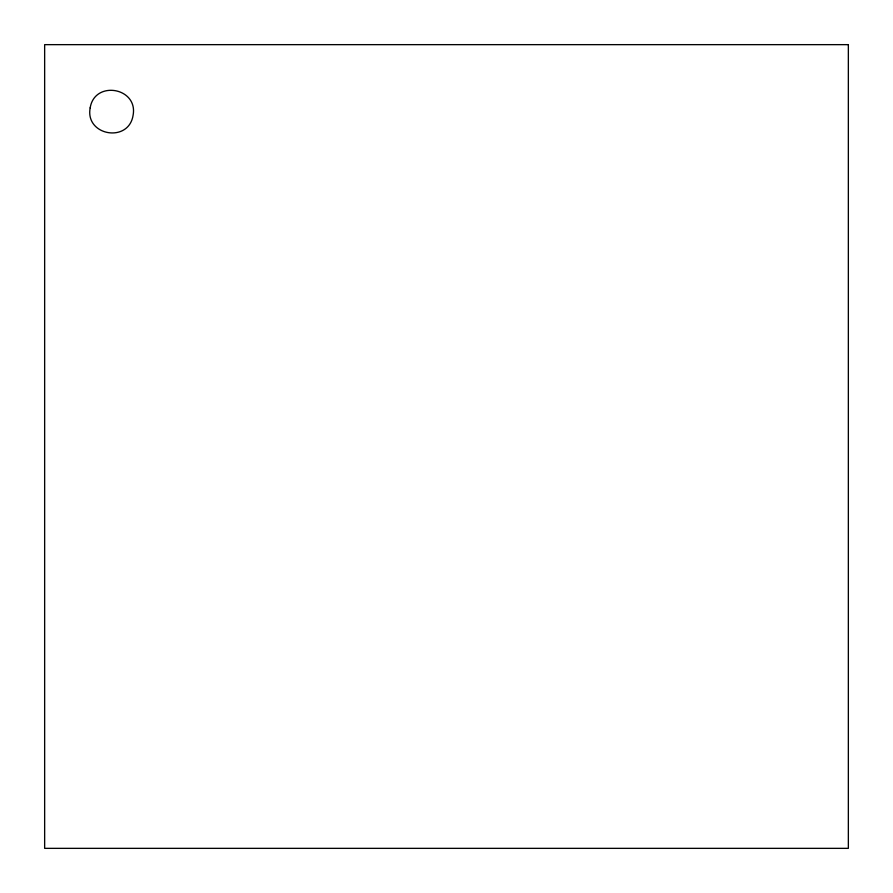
<?xml version="1.0" encoding="UTF-8"?>
<svg xmlns="http://www.w3.org/2000/svg" width="893" height="893" viewBox="0 0 893 893"><rect width="100%" height="100%" fill="white"/><g stroke="black" fill="none" stroke-linecap="round" stroke-linejoin="round"><path stroke-width="1.34" d="M90.182 107.841C84.813 135.669 128.603 143.382 133.068 115.409C138.437 87.581 94.647 79.868 90.182 107.841M848.35 44.65L44.65 44.65L44.65 848.35L848.35 848.35L848.35 44.65"/></g></svg>
